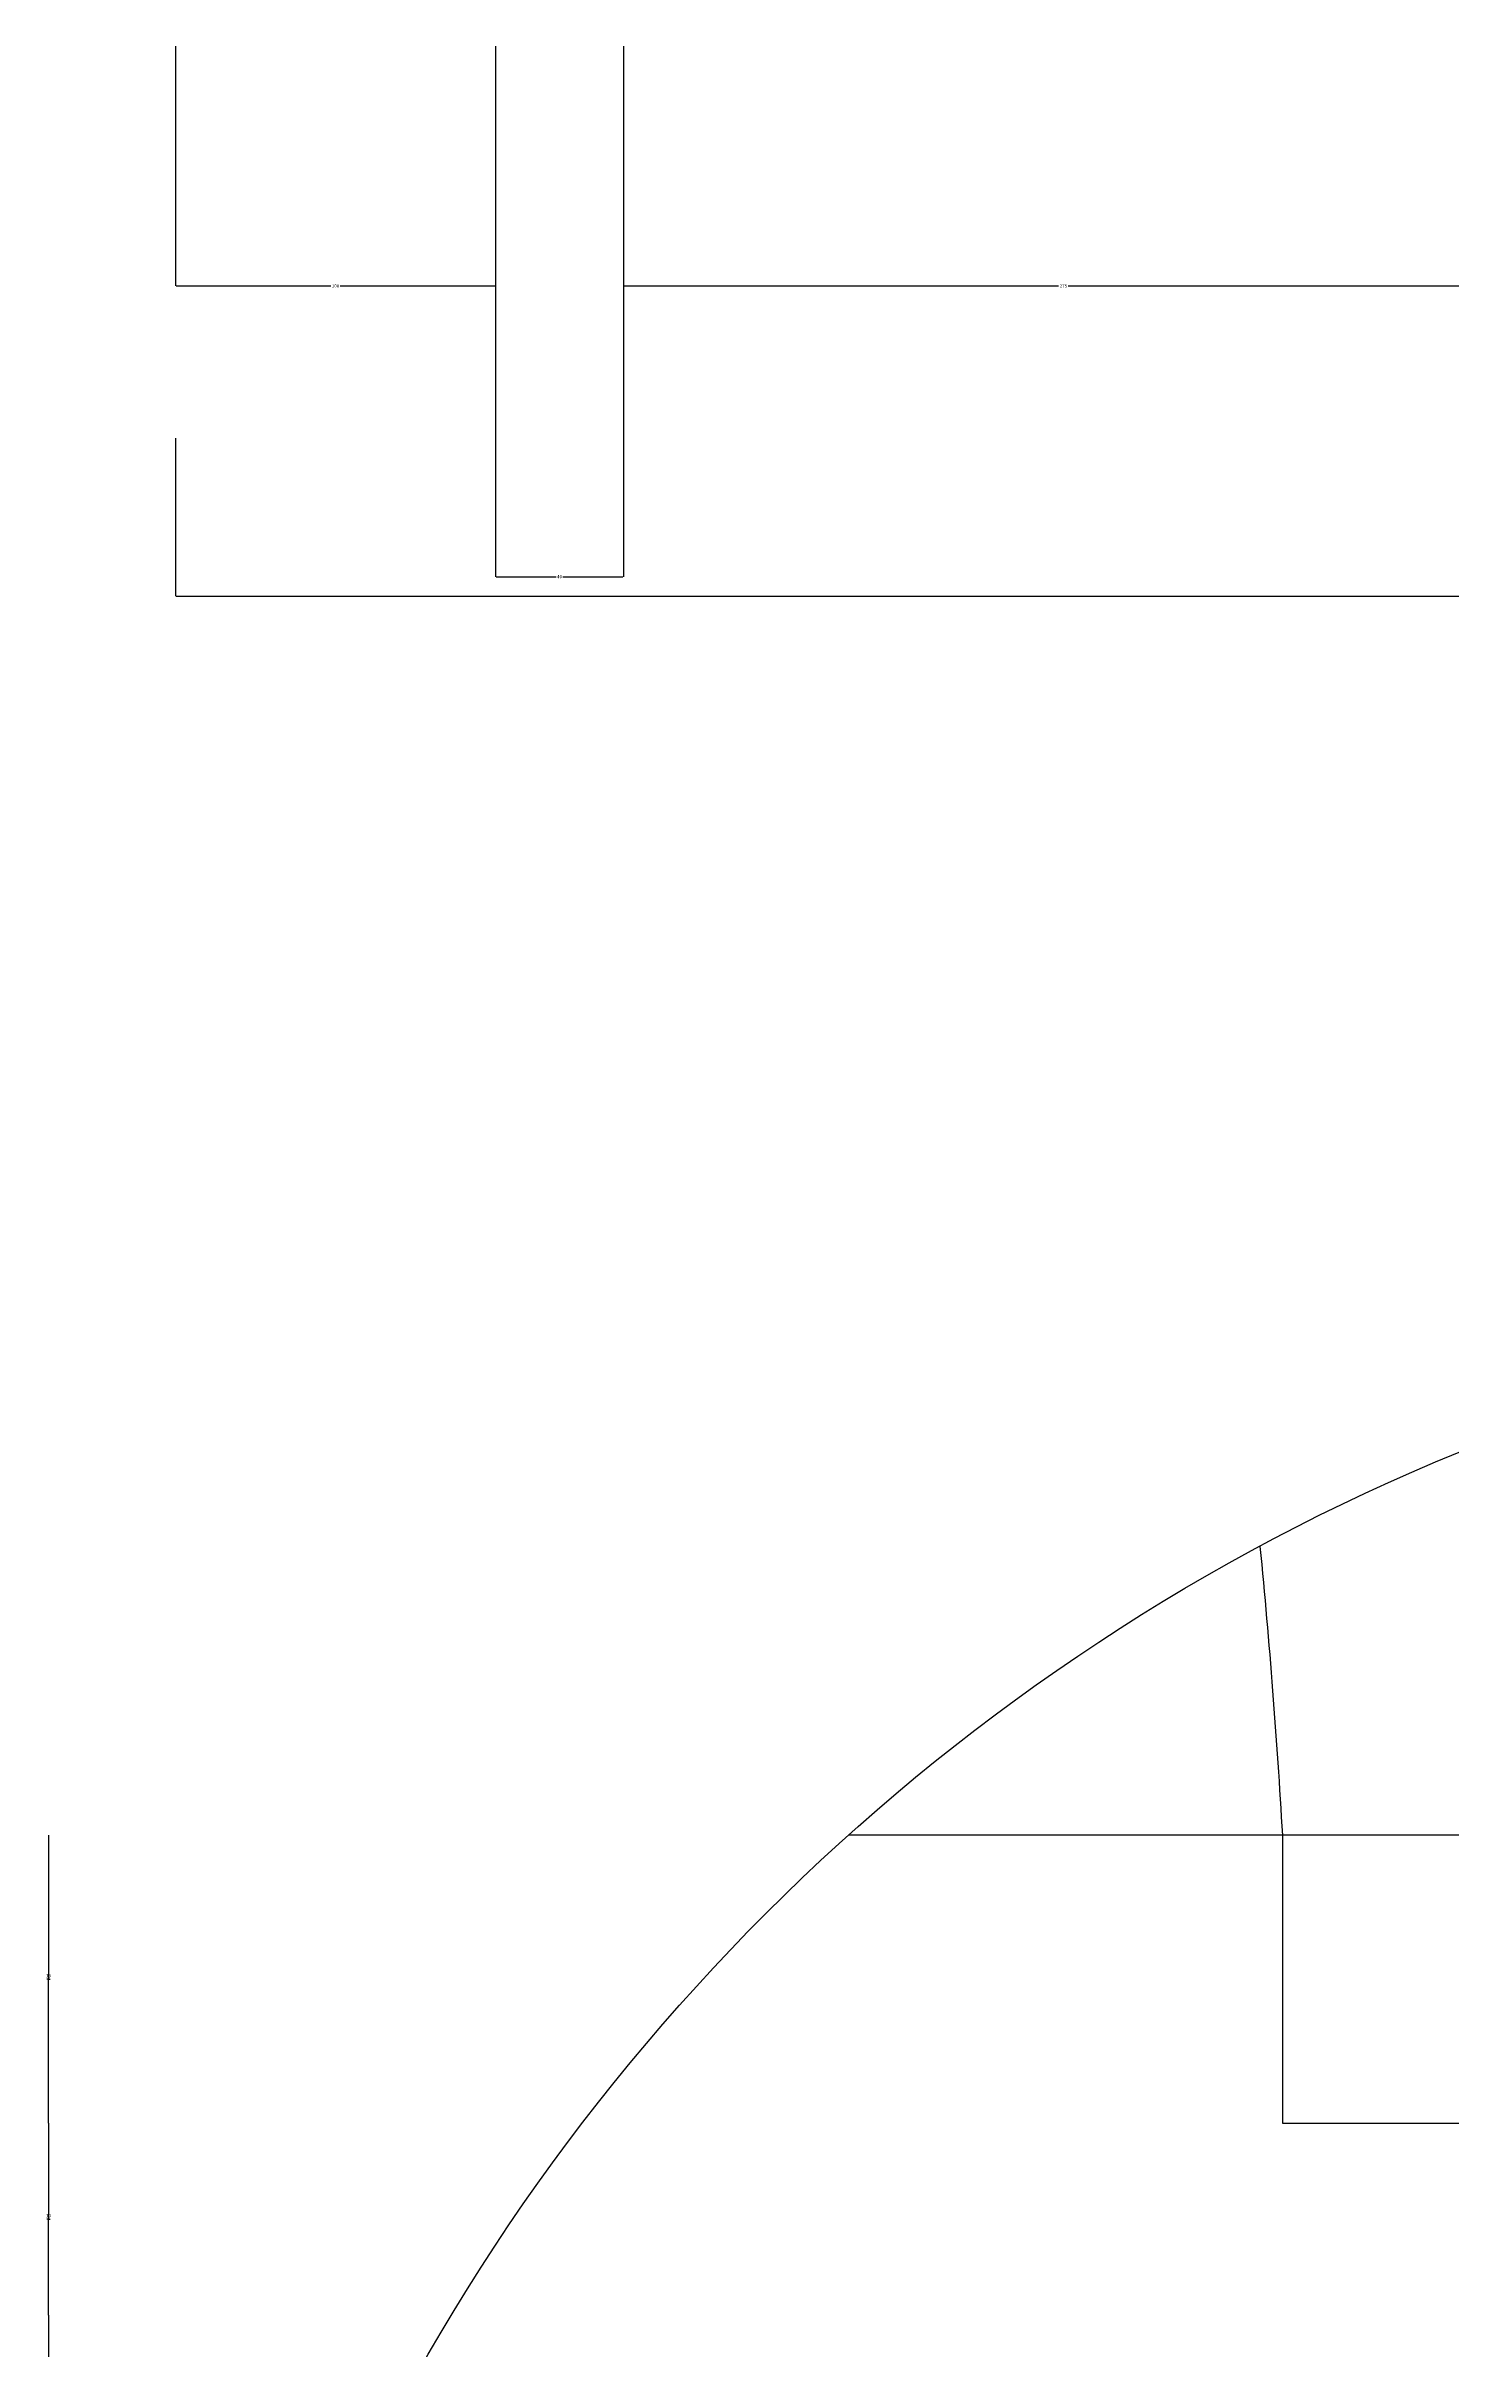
# Model space of a CAD drawing. Header units: metres. Extents: x 278 to 5235, y 197 to 7080.
# Drawn here: x 422 to 861, y 3823 to 4543 of the extents above; entities that cross this region are included whole.
import ezdxf

# ---------------------------------------------------------------- set-up
doc = ezdxf.new("R2010")
doc.units = ezdxf.units.M
for name, color, linetype in [('4', 4, 'Continuous'), ('BH', 3, 'Continuous'), ('DIM', 3, 'Continuous')]:
    doc.layers.add(name, color=color, linetype=linetype)
doc.dimstyles.get("Standard").update_dxf_attribs({"dimtxt": 2.5, "dimasz": 2.5, "dimexe": 1.25, "dimexo": 0.625, "dimtad": 1, "dimcen": 2.5, "dimazin": 3, "dimtfac": 1, "dimtmove": 0, "dimatfit": 3})

# ---------------------------------------------------------------- blocks, each defined once
blk = doc.blocks.new('*D53')
for p, q in [((602.17, 4542.73), (602.17, 4467.79)), ((877.17, 4542.73), (877.17, 4467.79)), ((602.42, 4467.79), (738.17, 4467.79)), ((741.17, 4467.79), (876.92, 4467.79))]:
    blk.add_line(p, q)
at = {"layer": 'Defpoints'}
for p in [(602.17, 4542.73), (877.17, 4542.73), (602.17, 4467.79)]:
    blk.add_point(p, dxfattribs=at)
at = {"layer": 'DIM', "insert": (739.67, 4467.79), "char_height": 1, "attachment_point": 5}
blk.add_mtext('275', dxfattribs=at)
blk = doc.blocks.new('*D54')
for p, q in [((462.17, 4420.16), (462.17, 4370.79)), ((2062.17, 4420.16), (2062.17, 4370.79)), ((462.42, 4370.79), (1260.17, 4370.79)), ((1264.17, 4370.79), (2061.92, 4370.79))]:
    blk.add_line(p, q)
at = {"layer": 'Defpoints'}
for p in [(462.17, 4420.16), (2062.17, 4420.16), (462.17, 4370.79)]:
    blk.add_point(p, dxfattribs=at)
at = {"layer": 'DIM', "insert": (1262.17, 4370.79), "char_height": 1, "attachment_point": 5}
blk.add_mtext('1600', dxfattribs=at)
blk = doc.blocks.new('*D55')
for p, q in [((422.47, 3893.62), (422.47, 3863.62)), ((422.22, 3863.62), (421.97, 3863.62)), ((422.47, 3833.62), (422.47, 3863.62)), ((422.47, 3863.62), (422.47, 3863.62)), ((422.72, 3863.62), (422.97, 3863.62))]:
    blk.add_line(p, q)
at = {"layer": 'Defpoints'}
for p in [(422.47, 3893.62), (422.47, 3863.62), (422.47, 3833.62)]:
    blk.add_point(p, dxfattribs=at)
at = {"layer": 'DIM', "insert": (422.47, 3864.745), "char_height": 1, "attachment_point": 5}
blk.add_mtext('10', dxfattribs=at)
blk = doc.blocks.new('*D56')
for p, q in [((422.47, 3833.62), (422.47, 3683.62)), ((422.22, 3683.62), (421.97, 3683.62)), ((422.47, 3533.62), (422.47, 3683.62)), ((422.47, 3683.62), (422.47, 3683.62)), ((422.72, 3683.62), (422.97, 3683.62))]:
    blk.add_line(p, q)
at = {"layer": 'Defpoints'}
for p in [(422.47, 3833.62), (422.47, 3683.62), (422.47, 3533.62)]:
    blk.add_point(p, dxfattribs=at)
at = {"layer": 'DIM', "insert": (422.47, 3684.745), "char_height": 1, "attachment_point": 5}
blk.add_mtext('50', dxfattribs=at)
blk = doc.blocks.new('*D58')
for p, q in [((422.47, 3983.62), (422.47, 3938.62)), ((422.22, 3938.62), (421.97, 3938.62)), ((422.47, 3893.62), (422.47, 3938.62)), ((422.47, 3938.62), (422.47, 3938.62)), ((422.72, 3938.62), (422.97, 3938.62))]:
    blk.add_line(p, q)
at = {"layer": 'Defpoints'}
for p in [(422.47, 3983.62), (422.47, 3938.62), (422.47, 3893.62)]:
    blk.add_point(p, dxfattribs=at)
at = {"layer": 'DIM', "insert": (422.47, 3939.745), "char_height": 1, "attachment_point": 5}
blk.add_mtext('15', dxfattribs=at)
blk = doc.blocks.new('*D61')
for p, q in [((462.17, 4542.73), (462.17, 4467.79)), ((562.17, 4542.73), (562.17, 4467.79)), ((462.42, 4467.79), (510.67, 4467.79)), ((513.67, 4467.79), (561.92, 4467.79))]:
    blk.add_line(p, q)
at = {"layer": 'Defpoints'}
for p in [(462.17, 4542.73), (562.17, 4542.73), (462.17, 4467.79)]:
    blk.add_point(p, dxfattribs=at)
at = {"layer": 'DIM', "insert": (512.17, 4467.79), "char_height": 1, "attachment_point": 5}
blk.add_mtext('100', dxfattribs=at)
blk = doc.blocks.new('*D62')
for p, q in [((562.17, 4542.73), (562.17, 4376.91)), ((602.17, 4542.73), (602.17, 4376.91)), ((562.42, 4376.91), (581.17, 4376.91)), ((583.17, 4376.91), (601.92, 4376.91))]:
    blk.add_line(p, q)
at = {"layer": 'Defpoints'}
for p in [(562.17, 4542.73), (602.17, 4542.73), (562.17, 4376.91)]:
    blk.add_point(p, dxfattribs=at)
at = {"layer": 'DIM', "insert": (582.17, 4376.91), "char_height": 1, "attachment_point": 5}
blk.add_mtext('40', dxfattribs=at)

msp = doc.modelspace()

# ---------------------------------------------------------------- hatches: boundary and pattern name
at = {"layer": 'BH'}
h = msp.add_hatch(dxfattribs=at)
h.set_pattern_fill('AR-RROOF', scale=600)
h.paths.add_polyline_path([(808.08, 3983.62, 0.01), (801.09, 4073.88, 0.06), (672.46, 3983.62)])
h.paths.add_polyline_path([(752.08, 3683.62), (481.93, 3683.62, 0.07), (453.99, 3493.9, 0.25), (752.08, 2943)])
h.paths.add_polyline_path([(1770.18, 3493.9, 0.07), (1742.24, 3683.62), (1412.08, 3683.62), (1412.08, 2908.16, 0.28)])

# ---------------------------------------------------------------- linework, layer by layer
at = {"layer": '4'}
msp.add_lwpolyline([(801.09, 4073.88, -0.01), (808.08, 3983.62), (672.46, 3983.62)], format="xyb", dxfattribs=at)
msp.add_lwpolyline([(1232.08, 2846.84), (1232.08, 3473.62), (1292.08, 3473.62), (1292.08, 3533.62), (1232.08, 3533.62), (1232.08, 3833.62), (1285.91, 3833.62), (1285.91, 3893.62), (1349.01, 3893.62), (1349.01, 3983.62), (808.08, 3983.62), (808.08, 3893.62), (871.18, 3893.62), (871.18, 3833.62), (932.08, 3833.62), (932.08, 3533.62), (872.08, 3533.62), (872.08, 3473.62), (932.08, 3473.62), (932.08, 2860.9)], dxfattribs=at)
at = {"layer": 'DIM'}
msp.add_circle((1112.08, 3493.9), 658.1, dxfattribs=at)

# ---------------------------------------------------------------- dimensions: what is measured, and where the dimension line sits
for base, p1, p2, picture, middle in [((462.17, 4467.79), (462.17, 4542.73), (562.17, 4542.73), '*D61', (512.17, 4467.79)), ((562.17, 4376.91), (562.17, 4542.73), (602.17, 4542.73), '*D62', (582.17, 4376.91)), ((602.17, 4467.79), (602.17, 4542.73), (877.17, 4542.73), '*D53', (739.67, 4467.79)), ((462.17, 4370.79), (462.17, 4420.16), (2062.17, 4420.16), '*D54', (1262.17, 4370.79))]:
    dim = msp.add_linear_dim(base=base, p1=p1, p2=p2, dimstyle='Standard', dxfattribs=at)
    dim.commit()
    dim.dimension.update_dxf_attribs({"geometry": picture, "text_midpoint": middle})
for base, p1, p2, text, picture, middle in [((422.47, 3938.62), (422.47, 3983.62), (422.47, 3893.62), '15', '*D58', (422.47, 3939.745)), ((422.47, 3863.62), (422.47, 3893.62), (422.47, 3833.62), '10', '*D55', (422.47, 3864.745)), ((422.47, 3683.62), (422.47, 3833.62), (422.47, 3533.62), '50', '*D56', (422.47, 3684.745))]:
    dim = msp.add_linear_dim(base=base, p1=p1, p2=p2, text=text, dimstyle='Standard', dxfattribs=at)
    dim.commit()
    dim.dimension.update_dxf_attribs({"geometry": picture, "text_midpoint": middle})

doc.saveas('drawing.dxf')
